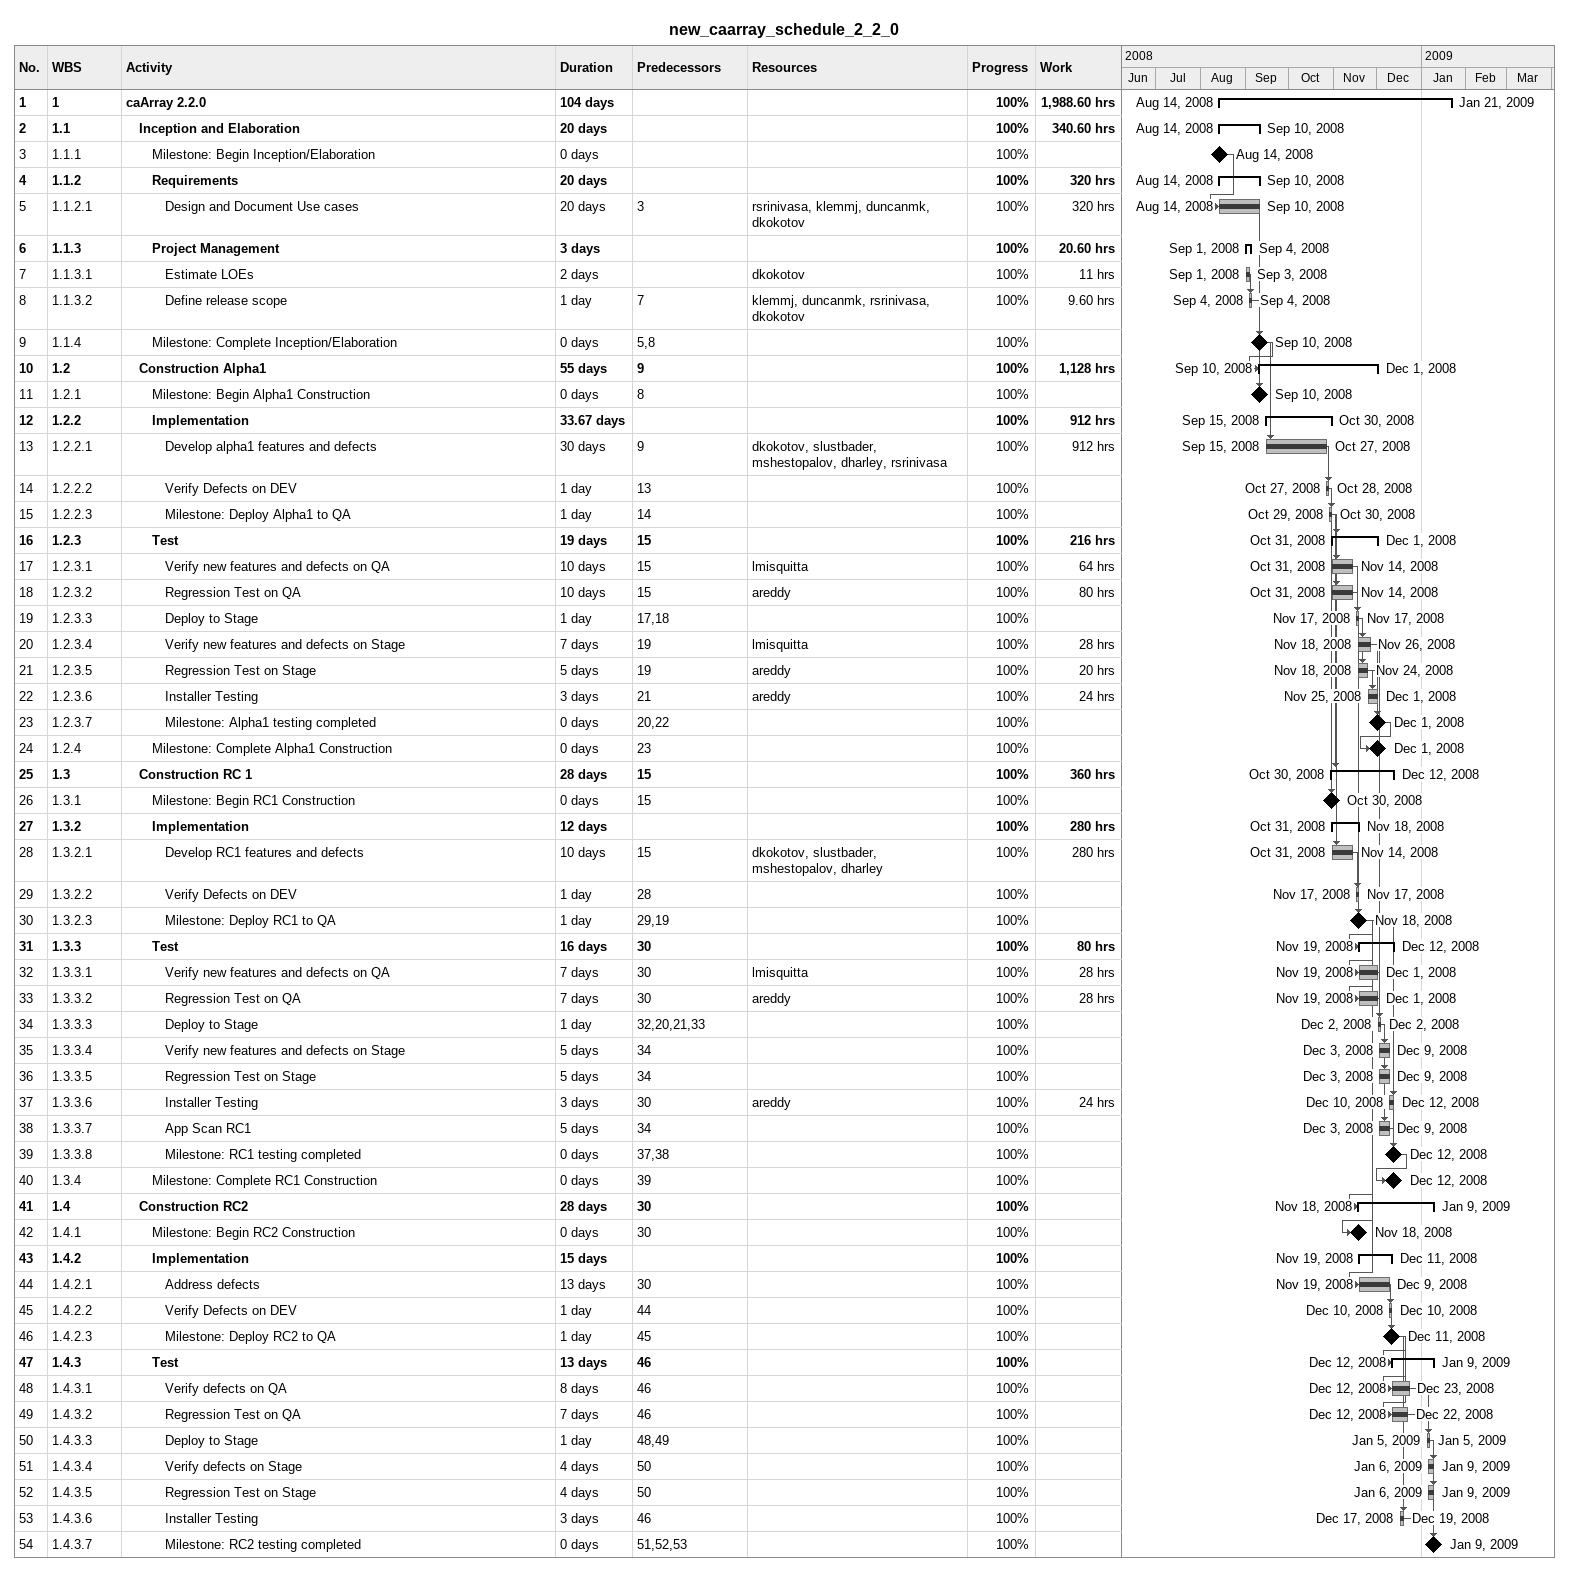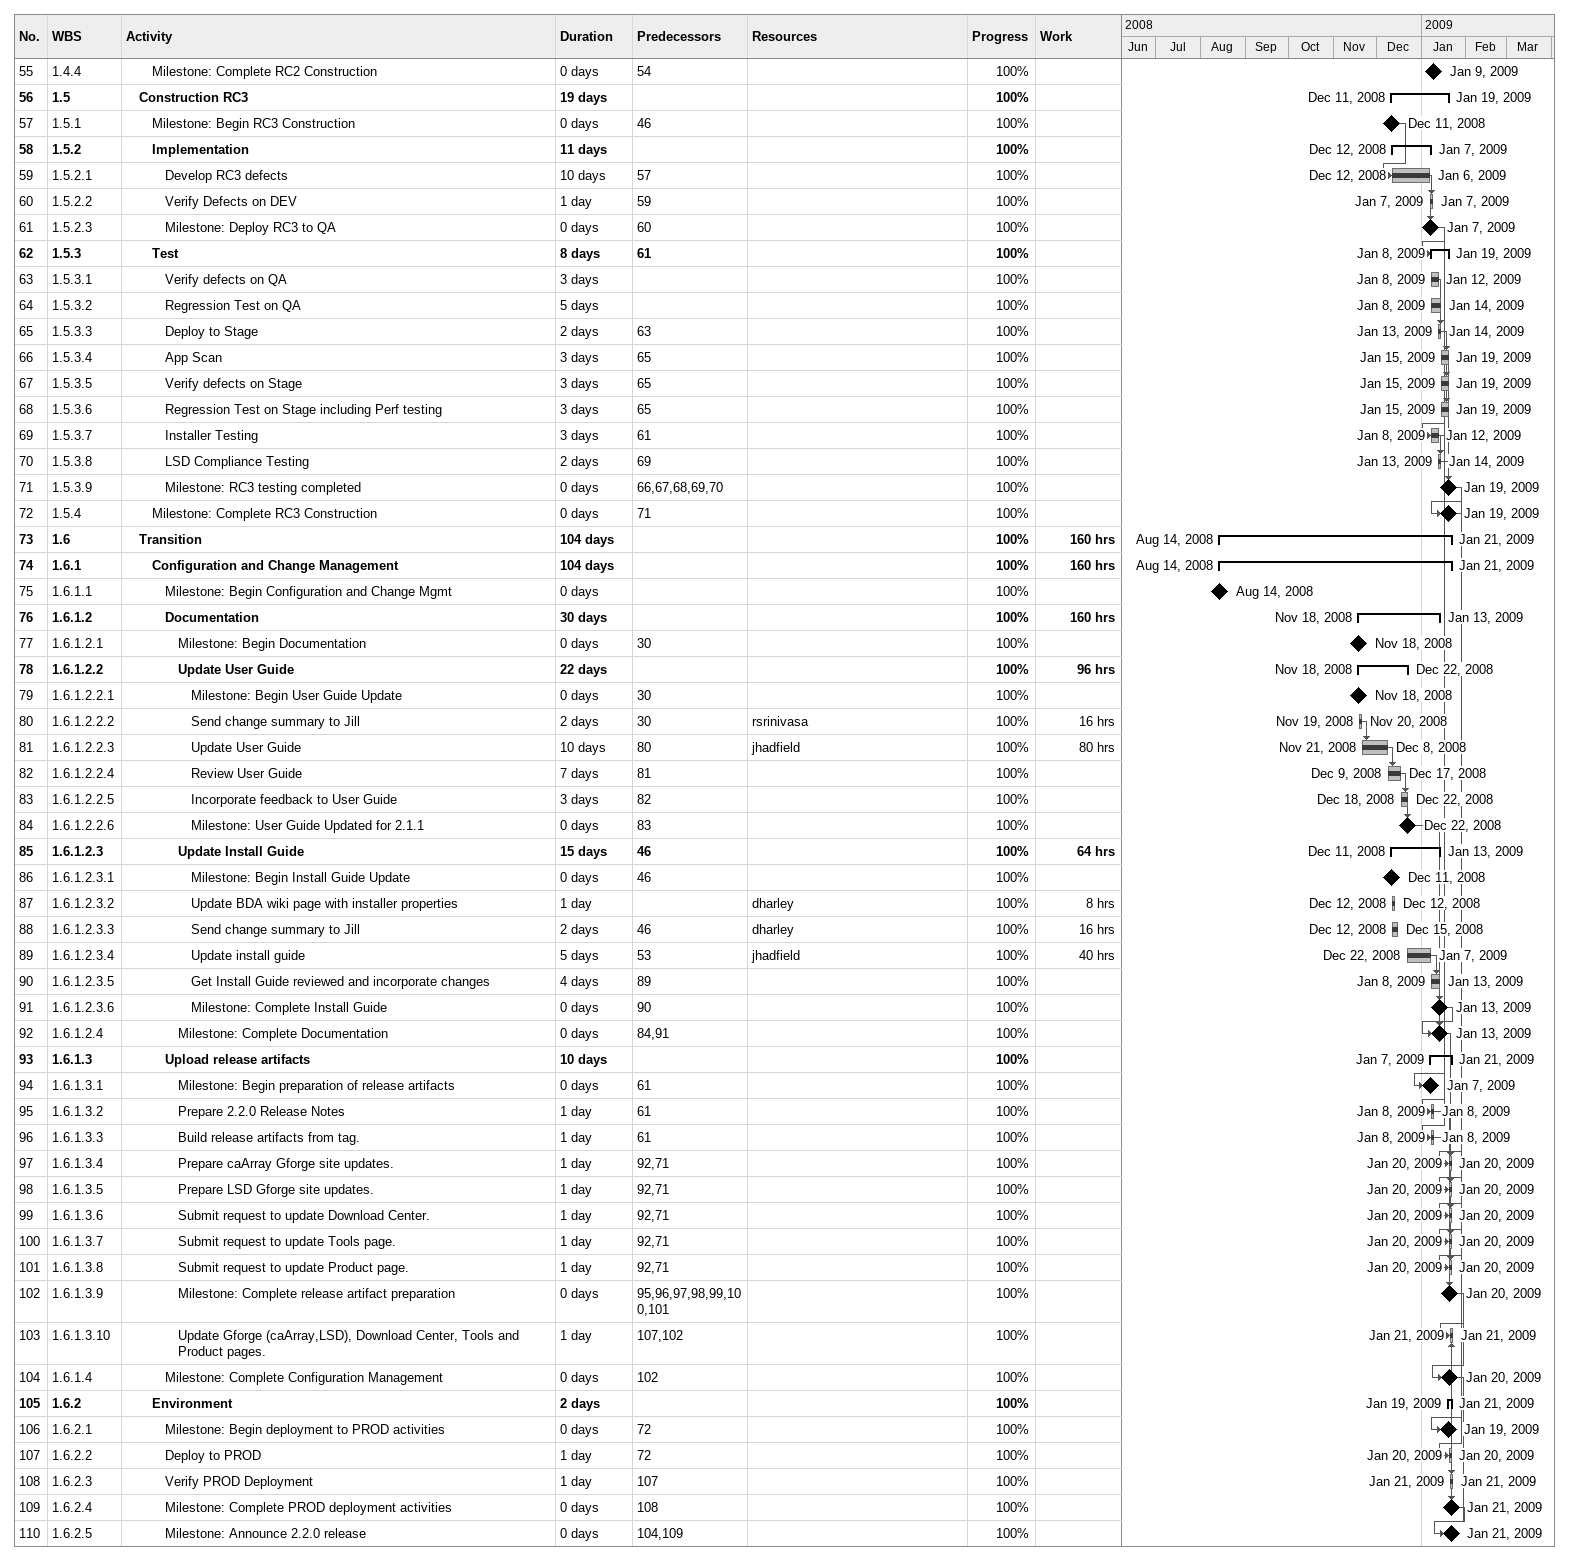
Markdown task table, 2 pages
new_caarray_schedule_2_2_0

| ID | WBS | Task | Duration | Start | Finish | Predecessors | Resources | % complete | Work (h) |
|---|---|---|---|---|---|---|---|---|---|
| 1 | 1 | **caArray 2.2.0** | 104d | 2008-08-14 | 2009-01-21 |  |  | 100 | 1988.60 |
| 2 | 1.1 | **Inception and Elaboration** | 20d | 2008-08-14 | 2008-09-10 |  |  | 100 | 340.60 |
| 3 | 1.1.1 | Milestone: Begin Inception/Elaboration | 0d | 2008-08-14 | 2008-08-14 |  |  | 100 |  |
| 4 | 1.1.2 | **Requirements** | 20d | 2008-08-14 | 2008-09-10 |  |  | 100 | 320 |
| 5 | 1.1.2.1 | Design and Document Use cases | 20d | 2008-08-14 | 2008-09-10 | 3 | rsrinivasa, klemmj, duncanmk, dkokotov | 100 | 320 |
| 6 | 1.1.3 | **Project Management** | 3d | 2008-09-01 | 2008-09-04 |  |  | 100 | 20.60 |
| 7 | 1.1.3.1 | Estimate LOEs | 2d | 2008-09-01 | 2008-09-03 |  | dkokotov | 100 | 11 |
| 8 | 1.1.3.2 | Define release scope | 1d | 2008-09-04 | 2008-09-04 | 7 | klemmj, duncanmk, rsrinivasa, dkokotov | 100 | 9.60 |
| 9 | 1.1.4 | Milestone: Complete Inception/Elaboration | 0d | 2008-09-10 | 2008-09-10 | 5, 8 |  | 100 |  |
| 10 | 1.2 | **Construction Alpha1** | 55d | 2008-09-10 | 2008-12-01 | 9 |  | 100 | 1128 |
| 11 | 1.2.1 | Milestone: Begin Alpha1 Construction | 0d | 2008-09-10 | 2008-09-10 | 8 |  | 100 |  |
| 12 | 1.2.2 | **Implementation** | 33.67d | 2008-09-15 | 2008-10-30 |  |  | 100 | 912 |
| 13 | 1.2.2.1 | Develop alpha1 features and defects | 30d | 2008-09-15 | 2008-10-27 | 9 | dkokotov, slustbader, mshestopalov, dharley, rsrinivasa | 100 | 912 |
| 14 | 1.2.2.2 | Verify Defects on DEV | 1d | 2008-10-27 | 2008-10-28 | 13 |  | 100 |  |
| 15 | 1.2.2.3 | Milestone: Deploy Alpha1 to QA | 1d | 2008-10-29 | 2008-10-30 | 14 |  | 100 |  |
| 16 | 1.2.3 | **Test** | 19d | 2008-10-31 | 2008-12-01 | 15 |  | 100 | 216 |
| 17 | 1.2.3.1 | Verify new features and defects on QA | 10d | 2008-10-31 | 2008-11-14 | 15 | lmisquitta | 100 | 64 |
| 18 | 1.2.3.2 | Regression Test on QA | 10d | 2008-10-31 | 2008-11-14 | 15 | areddy | 100 | 80 |
| 19 | 1.2.3.3 | Deploy to Stage | 1d | 2008-11-17 | 2008-11-17 | 17, 18 |  | 100 |  |
| 20 | 1.2.3.4 | Verify new features and defects on Stage | 7d | 2008-11-18 | 2008-11-26 | 19 | lmisquitta | 100 | 28 |
| 21 | 1.2.3.5 | Regression Test on Stage | 5d | 2008-11-18 | 2008-11-24 | 19 | areddy | 100 | 20 |
| 22 | 1.2.3.6 | Installer Testing | 3d | 2008-11-25 | 2008-12-01 | 21 | areddy | 100 | 24 |
| 23 | 1.2.3.7 | Milestone: Alpha1 testing completed | 0d | 2008-12-01 | 2008-12-01 | 20, 22 |  | 100 |  |
| 24 | 1.2.4 | Milestone: Complete Alpha1 Construction | 0d | 2008-12-01 | 2008-12-01 | 23 |  | 100 |  |
| 25 | 1.3 | **Construction RC 1** | 28d | 2008-10-30 | 2008-12-12 | 15 |  | 100 | 360 |
| 26 | 1.3.1 | Milestone: Begin RC1 Construction | 0d | 2008-10-30 | 2008-10-30 | 15 |  | 100 |  |
| 27 | 1.3.2 | **Implementation** | 12d | 2008-10-31 | 2008-11-18 |  |  | 100 | 280 |
| 28 | 1.3.2.1 | Develop RC1 features and defects | 10d | 2008-10-31 | 2008-11-14 | 15 | dkokotov, slustbader, mshestopalov, dharley | 100 | 280 |
| 29 | 1.3.2.2 | Verify Defects on DEV | 1d | 2008-11-17 | 2008-11-17 | 28 |  | 100 |  |
| 30 | 1.3.2.3 | Milestone: Deploy RC1 to QA | 1d | 2008-11-18 | 2008-11-18 | 29, 19 |  | 100 |  |
| 31 | 1.3.3 | **Test** | 16d | 2008-11-19 | 2008-12-12 | 30 |  | 100 | 80 |
| 32 | 1.3.3.1 | Verify new features and defects on QA | 7d | 2008-11-19 | 2008-12-01 | 30 | lmisquitta | 100 | 28 |
| 33 | 1.3.3.2 | Regression Test on QA | 7d | 2008-11-19 | 2008-12-01 | 30 | areddy | 100 | 28 |
| 34 | 1.3.3.3 | Deploy to Stage | 1d | 2008-12-02 | 2008-12-02 | 32, 20, 21, 33 |  | 100 |  |
| 35 | 1.3.3.4 | Verify new features and defects on Stage | 5d | 2008-12-03 | 2008-12-09 | 34 |  | 100 |  |
| 36 | 1.3.3.5 | Regression Test on Stage | 5d | 2008-12-03 | 2008-12-09 | 34 |  | 100 |  |
| 37 | 1.3.3.6 | Installer Testing | 3d | 2008-12-10 | 2008-12-12 | 30 | areddy | 100 | 24 |
| 38 | 1.3.3.7 | App Scan RC1 | 5d | 2008-12-03 | 2008-12-09 | 34 |  | 100 |  |
| 39 | 1.3.3.8 | Milestone: RC1 testing completed | 0d | 2008-12-12 | 2008-12-12 | 37, 38 |  | 100 |  |
| 40 | 1.3.4 | Milestone: Complete RC1 Construction | 0d | 2008-12-12 | 2008-12-12 | 39 |  | 100 |  |
| 41 | 1.4 | **Construction RC2** | 28d | 2008-11-18 | 2009-01-09 | 30 |  | 100 |  |
| 42 | 1.4.1 | Milestone: Begin RC2 Construction | 0d | 2008-11-18 | 2008-11-18 | 30 |  | 100 |  |
| 43 | 1.4.2 | **Implementation** | 15d | 2008-11-19 | 2008-12-11 |  |  | 100 |  |
| 44 | 1.4.2.1 | Address defects | 13d | 2008-11-19 | 2008-12-09 | 30 |  | 100 |  |
| 45 | 1.4.2.2 | Verify Defects on DEV | 1d | 2008-12-10 | 2008-12-10 | 44 |  | 100 |  |
| 46 | 1.4.2.3 | Milestone: Deploy RC2 to QA | 1d | 2008-12-11 | 2008-12-11 | 45 |  | 100 |  |
| 47 | 1.4.3 | **Test** | 13d | 2008-12-12 | 2009-01-09 | 46 |  | 100 |  |
| 48 | 1.4.3.1 | Verify defects on QA | 8d | 2008-12-12 | 2008-12-23 | 46 |  | 100 |  |
| 49 | 1.4.3.2 | Regression Test on QA | 7d | 2008-12-12 | 2008-12-22 | 46 |  | 100 |  |
| 50 | 1.4.3.3 | Deploy to Stage | 1d | 2009-01-05 | 2009-01-05 | 48, 49 |  | 100 |  |
| 51 | 1.4.3.4 | Verify defects on Stage | 4d | 2009-01-06 | 2009-01-09 | 50 |  | 100 |  |
| 52 | 1.4.3.5 | Regression Test on Stage | 4d | 2009-01-06 | 2009-01-09 | 50 |  | 100 |  |
| 53 | 1.4.3.6 | Installer Testing | 3d | 2008-12-17 | 2008-12-19 | 46 |  | 100 |  |
| 54 | 1.4.3.7 | Milestone: RC2 testing completed | 0d | 2009-01-09 | 2009-01-09 | 51, 52, 53 |  | 100 |  |
| 55 | 1.4.4 | Milestone: Complete RC2 Construction | 0d | 2009-01-09 | 2009-01-09 | 54 |  | 100 |  |
| 56 | 1.5 | **Construction RC3** | 19d | 2008-12-11 | 2009-01-19 |  |  | 100 |  |
| 57 | 1.5.1 | Milestone: Begin RC3 Construction | 0d | 2008-12-11 | 2008-12-11 | 46 |  | 100 |  |
| 58 | 1.5.2 | **Implementation** | 11d | 2008-12-12 | 2009-01-07 |  |  | 100 |  |
| 59 | 1.5.2.1 | Develop RC3 defects | 10d | 2008-12-12 | 2009-01-06 | 57 |  | 100 |  |
| 60 | 1.5.2.2 | Verify Defects on DEV | 1d | 2009-01-07 | 2009-01-07 | 59 |  | 100 |  |
| 61 | 1.5.2.3 | Milestone: Deploy RC3 to QA | 0d | 2009-01-07 | 2009-01-07 | 60 |  | 100 |  |
| 62 | 1.5.3 | **Test** | 8d | 2009-01-08 | 2009-01-19 | 61 |  | 100 |  |
| 63 | 1.5.3.1 | Verify defects on QA | 3d | 2009-01-08 | 2009-01-12 |  |  | 100 |  |
| 64 | 1.5.3.2 | Regression Test on QA | 5d | 2009-01-08 | 2009-01-14 |  |  | 100 |  |
| 65 | 1.5.3.3 | Deploy to Stage | 2d | 2009-01-13 | 2009-01-14 | 63 |  | 100 |  |
| 66 | 1.5.3.4 | App Scan | 3d | 2009-01-15 | 2009-01-19 | 65 |  | 100 |  |
| 67 | 1.5.3.5 | Verify defects on Stage | 3d | 2009-01-15 | 2009-01-19 | 65 |  | 100 |  |
| 68 | 1.5.3.6 | Regression Test on Stage including Perf testing | 3d | 2009-01-15 | 2009-01-19 | 65 |  | 100 |  |
| 69 | 1.5.3.7 | Installer Testing | 3d | 2009-01-08 | 2009-01-12 | 61 |  | 100 |  |
| 70 | 1.5.3.8 | LSD Compliance Testing | 2d | 2009-01-13 | 2009-01-14 | 69 |  | 100 |  |
| 71 | 1.5.3.9 | Milestone: RC3 testing completed | 0d | 2009-01-19 | 2009-01-19 | 66, 67, 68, 69, 70 |  | 100 |  |
| 72 | 1.5.4 | Milestone: Complete RC3 Construction | 0d | 2009-01-19 | 2009-01-19 | 71 |  | 100 |  |
| 73 | 1.6 | **Transition** | 104d | 2008-08-14 | 2009-01-21 |  |  | 100 | 160 |
| 74 | 1.6.1 | **Configuration and Change Management** | 104d | 2008-08-14 | 2009-01-21 |  |  | 100 | 160 |
| 75 | 1.6.1.1 | Milestone: Begin Configuration and Change Mgmt | 0d | 2008-08-14 | 2008-08-14 |  |  | 100 |  |
| 76 | 1.6.1.2 | **Documentation** | 30d | 2008-11-18 | 2009-01-13 |  |  | 100 | 160 |
| 77 | 1.6.1.2.1 | Milestone: Begin Documentation | 0d | 2008-11-18 | 2008-11-18 | 30 |  | 100 |  |
| 78 | 1.6.1.2.2 | **Update User Guide** | 22d | 2008-11-18 | 2008-12-22 |  |  | 100 | 96 |
| 79 | 1.6.1.2.2.1 | Milestone: Begin User Guide Update | 0d | 2008-11-18 | 2008-11-18 | 30 |  | 100 |  |
| 80 | 1.6.1.2.2.2 | Send change summary to Jill | 2d | 2008-11-19 | 2008-11-20 | 30 | rsrinivasa | 100 | 16 |
| 81 | 1.6.1.2.2.3 | Update User Guide | 10d | 2008-11-21 | 2008-12-08 | 80 | jhadfield | 100 | 80 |
| 82 | 1.6.1.2.2.4 | Review User Guide | 7d | 2008-12-09 | 2008-12-17 | 81 |  | 100 |  |
| 83 | 1.6.1.2.2.5 | Incorporate feedback to User Guide | 3d | 2008-12-18 | 2008-12-22 | 82 |  | 100 |  |
| 84 | 1.6.1.2.2.6 | Milestone: User Guide Updated for 2.1.1 | 0d | 2008-12-22 | 2008-12-22 | 83 |  | 100 |  |
| 85 | 1.6.1.2.3 | **Update Install Guide** | 15d | 2008-12-11 | 2009-01-13 | 46 |  | 100 | 64 |
| 86 | 1.6.1.2.3.1 | Milestone: Begin Install Guide Update | 0d | 2008-12-11 | 2008-12-11 | 46 |  | 100 |  |
| 87 | 1.6.1.2.3.2 | Update BDA wiki page with installer properties | 1d | 2008-12-12 | 2008-12-12 |  | dharley | 100 | 8 |
| 88 | 1.6.1.2.3.3 | Send change summary to Jill | 2d | 2008-12-12 | 2008-12-15 | 46 | dharley | 100 | 16 |
| 89 | 1.6.1.2.3.4 | Update install guide | 5d | 2008-12-22 | 2009-01-07 | 53 | jhadfield | 100 | 40 |
| 90 | 1.6.1.2.3.5 | Get Install Guide reviewed and incorporate changes | 4d | 2009-01-08 | 2009-01-13 | 89 |  | 100 |  |
| 91 | 1.6.1.2.3.6 | Milestone: Complete Install Guide | 0d | 2009-01-13 | 2009-01-13 | 90 |  | 100 |  |
| 92 | 1.6.1.2.4 | Milestone: Complete Documentation | 0d | 2009-01-13 | 2009-01-13 | 84, 91 |  | 100 |  |
| 93 | 1.6.1.3 | **Upload release artifacts** | 10d | 2009-01-07 | 2009-01-21 |  |  | 100 |  |
| 94 | 1.6.1.3.1 | Milestone: Begin preparation of release artifacts | 0d | 2009-01-07 | 2009-01-07 | 61 |  | 100 |  |
| 95 | 1.6.1.3.2 | Prepare 2.2.0 Release Notes | 1d | 2009-01-08 | 2009-01-08 | 61 |  | 100 |  |
| 96 | 1.6.1.3.3 | Build release artifacts from tag. | 1d | 2009-01-08 | 2009-01-08 | 61 |  | 100 |  |
| 97 | 1.6.1.3.4 | Prepare caArray Gforge site updates. | 1d | 2009-01-20 | 2009-01-20 | 92, 71 |  | 100 |  |
| 98 | 1.6.1.3.5 | Prepare LSD Gforge site updates. | 1d | 2009-01-20 | 2009-01-20 | 92, 71 |  | 100 |  |
| 99 | 1.6.1.3.6 | Submit request to update Download Center. | 1d | 2009-01-20 | 2009-01-20 | 92, 71 |  | 100 |  |
| 100 | 1.6.1.3.7 | Submit request to update Tools page. | 1d | 2009-01-20 | 2009-01-20 | 92, 71 |  | 100 |  |
| 101 | 1.6.1.3.8 | Submit request to update Product page. | 1d | 2009-01-20 | 2009-01-20 | 92, 71 |  | 100 |  |
| 102 | 1.6.1.3.9 | Milestone: Complete release artifact preparation | 0d | 2009-01-20 | 2009-01-20 | 95, 96, 97, 98, 99, 100, 101 |  | 100 |  |
| 103 | 1.6.1.3.10 | Update Gforge (caArray,LSD), Download Center, Tools and Product pages. | 1d | 2009-01-21 | 2009-01-21 | 107, 102 |  | 100 |  |
| 104 | 1.6.1.4 | Milestone: Complete Configuration Management | 0d | 2009-01-20 | 2009-01-20 | 102 |  | 100 |  |
| 105 | 1.6.2 | **Environment** | 2d | 2009-01-19 | 2009-01-21 |  |  | 100 |  |
| 106 | 1.6.2.1 | Milestone: Begin deployment to PROD activities | 0d | 2009-01-19 | 2009-01-19 | 72 |  | 100 |  |
| 107 | 1.6.2.2 | Deploy to PROD | 1d | 2009-01-20 | 2009-01-20 | 72 |  | 100 |  |
| 108 | 1.6.2.3 | Verify PROD Deployment | 1d | 2009-01-21 | 2009-01-21 | 107 |  | 100 |  |
| 109 | 1.6.2.4 | Milestone: Complete PROD deployment activities | 0d | 2009-01-21 | 2009-01-21 | 108 |  | 100 |  |
| 110 | 1.6.2.5 | Milestone: Announce 2.2.0 release | 0d | 2009-01-21 | 2009-01-21 | 104, 109 |  | 100 |  |
